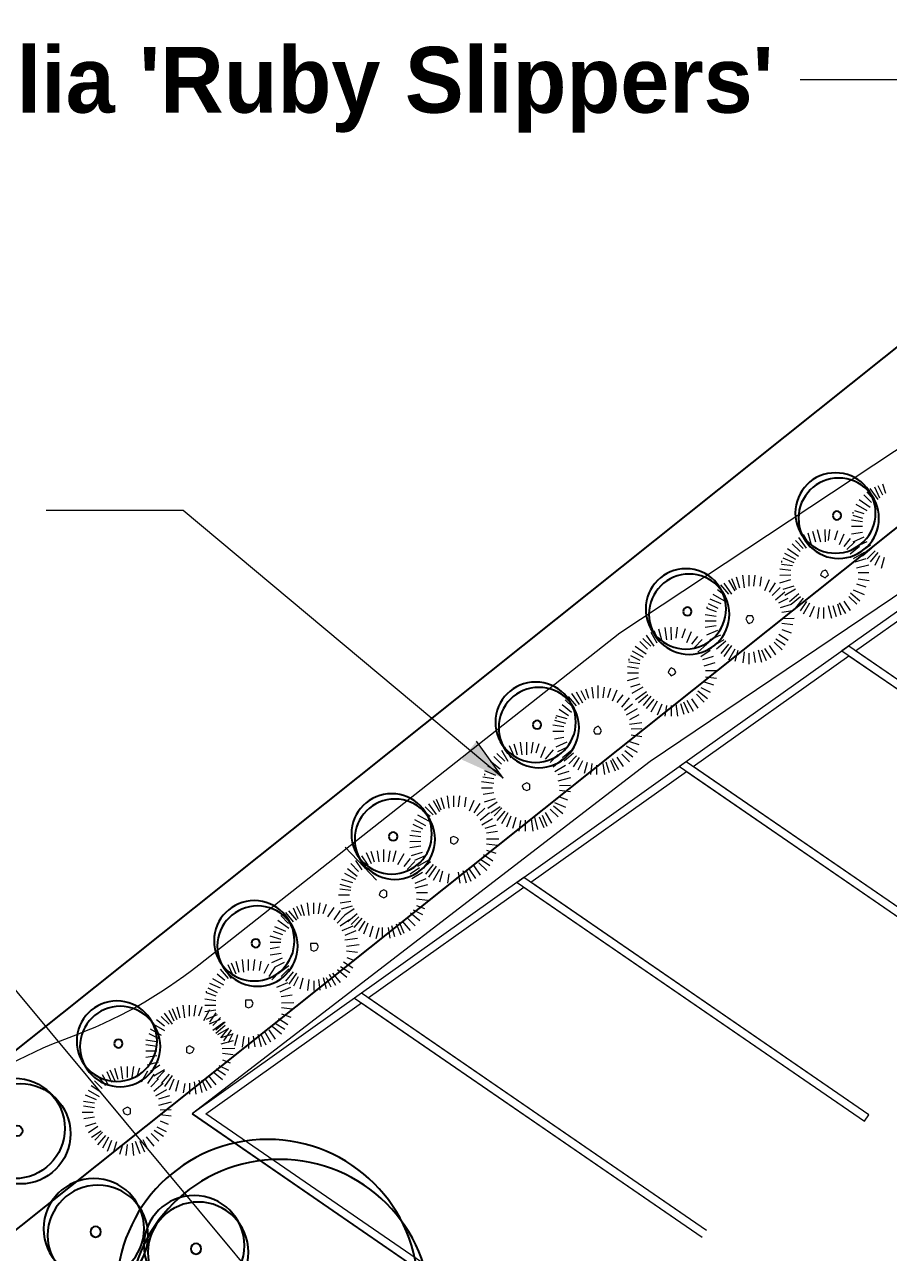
# Model space of a CAD drawing. Header units: feet. Extents: x 2366571 to 2367139, y 711991 to 712371.
# Drawn here: x 2366913.3 to 2366950.2, y 712291.2 to 712343.6 of the extents above; entities that cross this region are included whole.
import ezdxf
from ezdxf.enums import TextEntityAlignment as Align

# ---------------------------------------------------------------- set-up
doc = ezdxf.new("R2010")
doc.units = ezdxf.units.FT
doc.header["$MEASUREMENT"] = 0
for name, color, linetype in [('C-PRKG-CURB', 255, 'Continuous'), ('C-PRKG-STRP', 190, 'Continuous'), ('C-PROP-LINE', 230, 'Continuous'), ('L-PLNT-TREE', 70, 'Continuous')]:
    doc.layers.add(name, color=color, linetype=linetype)
doc.layers.add('G-ANNO-TEXT', color=231, linetype='Continuous', lineweight=9)
doc.layers.add('PDF_Geometry', color=1, linetype='Continuous', lineweight=9)
doc.styles.add('Century Gothic_B', font='GOTHICB.TTF', dxfattribs={"height": 33.75})
doc.styles.get("Standard").update_dxf_attribs({"font": 'ARIALN.TTF', "width": 0.8})

# ---------------------------------------------------------------- blocks, each defined once
blk = doc.blocks.new('Family - ___-1442676-SITE PLAN')
at = {"layer": 'C-PROP-LINE'}
blk.add_line((-924.24, 14353.66), (-4154.52, 11776.01), dxfattribs=at)
blk = doc.blocks.new('Family - ___-1416994-SITE PLAN')
at = {"layer": 'C-PROP-LINE'}
blk.add_line((-933.78, 14438.16), (-4387.02, 11682.6), dxfattribs=at)
blk = doc.blocks.new('Deciduous-Tree2')
for centre, radius in [((-0.293, 0.286), 5.719), ((0.335, -0.341), 5.719), ((0, 0), 0.6)]:
    blk.add_circle(centre, radius)
at = {"flags": 1}
for tag, p in [('SCI_NAME', (-5.072, -8.883)), ('COM_NAME', (-5.072, -12.883)), ('SIZE', (-5.072, -16.883)), ('ROOT_COND', (-5.072, -20.883)), ('REMARK', (-5.072, -24.883)), ('CODE', (-5.072, -28.883))]:
    blk.add_attdef(tag, text='', height=2.4, dxfattribs=at).set_placement(p, align=Align.BOTTOM_LEFT)

msp = doc.modelspace()

# ---------------------------------------------------------------- hatches: boundary and pattern name
at = {"layer": 'G-ANNO-TEXT', "lineweight": 5}
msp.add_hatch(color=1, dxfattribs=at).paths.add_polyline_path([(2366933.709, 712311.426), (2366932.575, 712313.002), (2366931.939, 712312.224)], flags=0)

# ---------------------------------------------------------------- linework, layer by layer
at = {"layer": 'C-PRKG-CURB', "color": 1, "lineweight": 5, "flags": 128}
for points in [[(2366978.556, 712340.166), (2366975.183, 712341.321), (2366971.377, 712340.077), (2366965.744, 712335.522), (2366938.689, 712317.627), (2366920.727, 712303.443, -0.079995), (2366915.173, 712300.346), (2366915.173, 712300.346, 0.079382), (2366909.675, 712297.235), (2366740.697, 712162.396, 0.442568), (2366740.413, 712157.964), (2366740.413, 712157.964, 0.386416), (2366744.439, 712157.706), (2366825.09, 712222.063), (2366838.582, 712213.824, 0.311485), (2366841.984, 712214.013), (2366843.393, 712215.106, 0.52499), (2366843.118, 712220.037), (2366831.467, 712227.152), (2366911.598, 712291.093)], [(2366978.556, 712340.166), (2366976.988, 712332.446), (2366969.098, 712331.772), (2366939.981, 712312.143), (2366920.452, 712297.106), (2366930.21, 712290.378, -0.543352), (2366930.02, 712283.669), (2366928.968, 712283.028, -0.280876), (2366924.802, 712283.03), (2366911.598, 712291.093)]]:
    msp.add_lwpolyline(points, format="xyb", dxfattribs=at)
at = {"layer": 'C-PRKG-STRP', "color": 1, "lineweight": 5}
for p, q in [((2366955.394, 712322.007), (2366948.172, 712316.86)), ((2366948.753, 712316.865), (2366955.397, 712321.6)), ((2366948.461, 712317.066), (2366941.239, 712311.92)), ((2366948.172, 712316.86), (2366963.002, 712306.658)), ((2366963.191, 712306.933), (2366948.461, 712317.066)), ((2366963.191, 712306.933), (2366948.753, 712316.865)), ((2366941.82, 712311.924), (2366948.464, 712316.659)), ((2366948.464, 712316.659), (2366963.002, 712306.658)), ((2366941.528, 712312.125), (2366934.306, 712306.979)), ((2366956.257, 712301.992), (2366941.528, 712312.125)), ((2366934.887, 712306.984), (2366941.531, 712311.718)), ((2366941.239, 712311.92), (2366956.069, 712301.718)), ((2366941.531, 712311.718), (2366956.069, 712301.718)), ((2366956.257, 712301.992), (2366941.82, 712311.924)), ((2366934.595, 712307.185), (2366927.373, 712302.038)), ((2366927.954, 712302.043), (2366934.598, 712306.778)), ((2366934.306, 712306.979), (2366949.135, 712296.777)), ((2366949.324, 712297.052), (2366934.595, 712307.185)), ((2366934.598, 712306.778), (2366949.135, 712296.777)), ((2366949.324, 712297.052), (2366934.887, 712306.984)), ((2366927.661, 712302.244), (2366920.439, 712297.097)), ((2366927.373, 712302.038), (2366942.202, 712291.836)), ((2366942.391, 712292.111), (2366927.661, 712302.244)), ((2366942.391, 712292.111), (2366927.954, 712302.043)), ((2366921.021, 712297.102), (2366927.665, 712301.837)), ((2366927.665, 712301.837), (2366942.202, 712291.836)), ((2366920.439, 712297.097), (2366935.269, 712286.896)), ((2366935.458, 712287.17), (2366921.021, 712297.102)), ((2366949.135, 712296.777), (2366949.324, 712297.052)), ((2366949.135, 712296.777), (2366949.324, 712297.052))]:
    msp.add_line(p, q, dxfattribs=at)
at = {"layer": 'G-ANNO-TEXT', "color": 1, "lineweight": 5}
for p, q in [((2366920.051, 712322.859), (2366914.214, 712322.859)), ((2366933.709, 712311.426), (2366920.051, 712322.859)), ((2366933.709, 712311.426), (2366932.575, 712313.002)), ((2366926.971, 712308.488), (2366928.301, 712307.074))]:
    msp.add_line(p, q, dxfattribs=at)
at = {"layer": 'G-ANNO-TEXT', "color": 1, "lineweight": 5, "flags": 128}
for points in [[(2366960.506, 712331.218), (2366952.228, 712341.247), (2366946.391, 712341.247)], [(2366923.895, 712289.176), (2366904.847, 712312.06), (2366899.01, 712312.06)]]:
    msp.add_lwpolyline(points, dxfattribs=at)
at = {"layer": 'PDF_Geometry', "color": 1, "lineweight": 5}
for p, q in [((2366949.102, 712323.526), (2366949.438, 712323.195)), ((2366949.235, 712323.661), (2366949.571, 712323.263)), ((2366949.367, 712323.795), (2366949.703, 712323.33)), ((2366949.567, 712323.863), (2366949.77, 712323.398)), ((2366949.699, 712323.93), (2366949.902, 712323.532)), ((2366949.899, 712323.998), (2366950.035, 712323.599)), ((2366948.771, 712323.124), (2366949.24, 712322.861)), ((2366948.903, 712323.325), (2366949.372, 712322.995)), ((2366948.64, 712322.79), (2366948.641, 712322.723)), ((2366948.641, 712322.657), (2366949.042, 712322.526)), ((2366948.707, 712322.857), (2366949.107, 712322.726)), ((2366946.912, 712321.978), (2366947.049, 712321.513)), ((2366947.112, 712322.046), (2366947.249, 712321.514)), ((2366947.445, 712322.049), (2366947.449, 712321.515)), ((2366947.645, 712322.05), (2366947.582, 712321.583)), ((2366947.979, 712321.986), (2366947.848, 712321.585)), ((2366948.576, 712322.456), (2366949.043, 712322.393)), ((2366948.578, 712322.19), (2366949.044, 712322.193)), ((2366946.049, 712321.439), (2366946.385, 712321.108)), ((2366946.182, 712321.573), (2366946.517, 712321.242)), ((2366946.314, 712321.708), (2366946.651, 712321.243)), ((2366946.513, 712321.842), (2366946.783, 712321.378)), ((2366946.713, 712321.91), (2366946.849, 712321.445)), ((2366948.247, 712321.854), (2366948.05, 712321.386)), ((2366948.515, 712321.656), (2366948.25, 712321.321)), ((2366948.715, 712321.524), (2366948.384, 712321.188)), ((2366948.58, 712321.856), (2366949.046, 712321.926)), ((2366948.649, 712321.523), (2366949.114, 712321.726)), ((2366948.783, 712321.324), (2366949.249, 712321.527)), ((2366945.719, 712321.037), (2366946.187, 712320.774)), ((2366945.851, 712321.238), (2366946.32, 712320.908)), ((2366948.917, 712321.325), (2366948.519, 712320.989)), ((2366949.119, 712321.06), (2366948.654, 712320.79)), ((2366948.919, 712321.058), (2366949.383, 712321.395)), ((2366949.053, 712320.926), (2366949.451, 712321.262)), ((2366949.254, 712320.794), (2366949.585, 712321.13)), ((2366949.388, 712320.662), (2366949.719, 712321.064)), ((2366949.589, 712320.53), (2366949.786, 712320.931)), ((2366945.523, 712320.369), (2366945.99, 712320.306)), ((2366945.588, 712320.703), (2366945.588, 712320.636)), ((2366945.588, 712320.57), (2366946.056, 712320.506)), ((2366945.653, 712320.837), (2366946.121, 712320.64)), ((2366949.187, 712320.794), (2366948.721, 712320.657)), ((2366949.322, 712320.528), (2366948.79, 712320.391)), ((2366949.856, 712320.398), (2366949.987, 712320.866)), ((2366943.326, 712319.888), (2366943.596, 712319.423)), ((2366943.459, 712319.955), (2366943.662, 712319.49)), ((2366943.659, 712320.023), (2366943.795, 712319.557)), ((2366943.925, 712320.092), (2366943.995, 712319.559)), ((2366944.192, 712320.093), (2366944.195, 712319.627)), ((2366944.458, 712320.095), (2366944.395, 712319.628)), ((2366944.725, 712320.03), (2366944.661, 712319.63)), ((2366945.06, 712319.899), (2366944.863, 712319.431)), ((2366945.525, 712320.102), (2366945.992, 712320.106)), ((2366945.527, 712319.769), (2366945.993, 712319.906)), ((2366949.324, 712320.194), (2366948.858, 712320.191)), ((2366949.327, 712319.861), (2366948.86, 712319.925)), ((2366942.862, 712319.485), (2366943.197, 712319.22)), ((2366942.994, 712319.685), (2366943.33, 712319.288)), ((2366943.127, 712319.753), (2366943.464, 712319.289)), ((2366945.327, 712319.768), (2366945.063, 712319.366)), ((2366945.528, 712319.569), (2366945.197, 712319.234)), ((2366945.73, 712319.37), (2366945.332, 712319.034)), ((2366945.662, 712319.503), (2366946.128, 712319.64)), ((2366945.731, 712319.237), (2366946.196, 712319.507)), ((2366948.932, 712318.992), (2366948.53, 712319.322)), ((2366949.131, 712319.26), (2366948.663, 712319.457)), ((2366948.794, 712319.724), (2366949.195, 712319.594)), ((2366942.466, 712318.882), (2366942.868, 712318.685)), ((2366942.532, 712319.082), (2366943, 712318.885)), ((2366942.664, 712319.283), (2366943.132, 712319.02)), ((2366945.865, 712319.105), (2366945.466, 712318.902)), ((2366945.932, 712318.972), (2366946.33, 712319.308)), ((2366946.201, 712318.707), (2366946.532, 712319.109)), ((2366946.402, 712318.575), (2366946.666, 712318.977)), ((2366946.536, 712318.442), (2366946.8, 712318.911)), ((2366948.136, 712318.386), (2366948, 712318.852)), ((2366948.336, 712318.455), (2366948.066, 712318.919)), ((2366948.535, 712318.589), (2366948.266, 712318.987)), ((2366948.8, 712318.858), (2366948.464, 712319.189)), ((2366942.336, 712318.414), (2366942.803, 712318.351)), ((2366946.069, 712318.573), (2366945.602, 712318.503)), ((2366946.804, 712318.311), (2366947, 712318.779)), ((2366947.137, 712318.246), (2366947.201, 712318.714)), ((2366947.404, 712318.248), (2366947.401, 712318.715)), ((2366947.737, 712318.25), (2366947.6, 712318.783)), ((2366947.937, 712318.318), (2366947.8, 712318.784)), ((2366940.34, 712317.801), (2366940.477, 712317.335)), ((2366940.606, 712317.869), (2366940.677, 712317.337)), ((2366940.873, 712317.871), (2366940.877, 712317.338)), ((2366941.14, 712317.873), (2366941.076, 712317.406)), ((2366941.474, 712317.809), (2366941.343, 712317.408)), ((2366942.338, 712318.148), (2366942.805, 712318.151)), ((2366942.34, 712317.881), (2366942.806, 712317.951)), ((2366942.409, 712317.548), (2366942.874, 712317.751)), ((2366946.137, 712318.24), (2366945.604, 712318.236)), ((2366946.073, 712317.973), (2366945.605, 712318.036)), ((2366945.607, 712317.77), (2366946.008, 712317.639)), ((2366939.544, 712317.262), (2366939.879, 712316.931)), ((2366939.676, 712317.397), (2366940.012, 712317.065)), ((2366939.809, 712317.531), (2366940.145, 712317.066)), ((2366940.008, 712317.665), (2366940.278, 712317.201)), ((2366940.141, 712317.733), (2366940.344, 712317.268)), ((2366941.741, 712317.677), (2366941.544, 712317.209)), ((2366942.009, 712317.479), (2366941.745, 712317.144)), ((2366942.21, 712317.347), (2366941.879, 712317.011)), ((2366942.543, 712317.349), (2366943.009, 712317.552)), ((2366942.678, 712317.083), (2366943.143, 712317.353)), ((2366942.813, 712316.951), (2366943.21, 712317.287)), ((2366945.613, 712316.903), (2366945.277, 712317.234)), ((2366945.745, 712317.104), (2366945.343, 712317.368)), ((2366945.877, 712317.305), (2366945.475, 712317.569)), ((2366939.213, 712316.86), (2366939.682, 712316.597)), ((2366939.345, 712317.061), (2366939.814, 712316.731)), ((2366942.411, 712317.148), (2366942.014, 712316.812)), ((2366942.546, 712316.882), (2366942.148, 712316.613)), ((2366943.014, 712316.752), (2366943.345, 712317.154)), ((2366943.148, 712316.62), (2366943.478, 712317.089)), ((2366943.349, 712316.488), (2366943.613, 712316.956)), ((2366943.616, 712316.423), (2366943.746, 712316.89)), ((2366943.95, 712316.358), (2366944.013, 712316.826)), ((2366944.217, 712316.294), (2366944.214, 712316.76)), ((2366944.483, 712316.362), (2366944.413, 712316.828)), ((2366944.75, 712316.364), (2366944.613, 712316.896)), ((2366944.949, 712316.432), (2366944.746, 712316.897)), ((2366945.149, 712316.566), (2366944.879, 712316.965)), ((2366945.348, 712316.701), (2366945.078, 712317.099)), ((2366939.018, 712316.192), (2366939.485, 712316.129)), ((2366939.082, 712316.526), (2366939.082, 712316.459)), ((2366939.083, 712316.393), (2366939.55, 712316.329)), ((2366939.148, 712316.66), (2366939.549, 712316.462)), ((2366942.682, 712316.617), (2366942.216, 712316.48)), ((2366942.75, 712316.35), (2366942.284, 712316.214)), ((2366939.019, 712315.925), (2366939.486, 712315.929)), ((2366939.022, 712315.592), (2366939.487, 712315.729)), ((2366942.819, 712316.018), (2366942.352, 712316.014)), ((2366942.821, 712315.684), (2366942.354, 712315.748)), ((2366937.024, 712315.179), (2366937.227, 712314.78)), ((2366937.224, 712315.247), (2366937.36, 712314.848)), ((2366937.49, 712315.315), (2366937.56, 712314.849)), ((2366937.756, 712315.384), (2366937.76, 712314.85)), ((2366938.023, 712315.319), (2366937.96, 712314.852)), ((2366938.291, 712315.254), (2366938.16, 712314.853)), ((2366938.558, 712315.189), (2366938.361, 712314.721)), ((2366939.157, 712315.326), (2366939.556, 712315.462)), ((2366939.225, 712315.06), (2366939.69, 712315.33)), ((2366939.36, 712314.794), (2366939.825, 712315.131)), ((2366942.427, 712314.815), (2366942.025, 712315.146)), ((2366942.558, 712315.082), (2366942.157, 712315.28)), ((2366942.289, 712315.547), (2366942.69, 712315.417)), ((2366936.36, 712314.774), (2366936.696, 712314.443)), ((2366936.493, 712314.909), (2366936.829, 712314.511)), ((2366936.625, 712315.043), (2366936.962, 712314.578)), ((2366936.825, 712315.111), (2366937.095, 712314.646)), ((2366938.826, 712314.991), (2366938.561, 712314.656)), ((2366939.093, 712314.859), (2366938.763, 712314.457)), ((2366939.495, 712314.662), (2366939.892, 712314.998)), ((2366939.695, 712314.53), (2366940.026, 712314.932)), ((2366939.83, 712314.397), (2366940.16, 712314.8)), ((2366940.031, 712314.266), (2366940.294, 712314.734)), ((2366940.298, 712314.134), (2366940.495, 712314.602)), ((2366941.165, 712314.073), (2366941.095, 712314.606)), ((2366941.431, 712314.142), (2366941.295, 712314.607)), ((2366941.631, 712314.21), (2366941.428, 712314.675)), ((2366941.83, 712314.278), (2366941.561, 712314.742)), ((2366942.03, 712314.412), (2366941.76, 712314.81)), ((2366942.294, 712314.681), (2366941.959, 712315.012)), ((2366935.965, 712314.105), (2366936.432, 712313.975)), ((2366936.096, 712314.373), (2366936.498, 712314.109)), ((2366936.228, 712314.573), (2366936.631, 712314.243)), ((2366939.228, 712314.593), (2366938.897, 712314.325)), ((2366939.43, 712314.395), (2366938.965, 712314.125)), ((2366939.498, 712314.129), (2366939.099, 712313.926)), ((2366940.632, 712314.07), (2366940.695, 712314.537)), ((2366940.899, 712314.071), (2366940.895, 712314.538)), ((2366935.834, 712313.704), (2366936.301, 712313.641)), ((2366935.9, 712313.905), (2366936.367, 712313.774)), ((2366935.965, 712314.038), (2366935.966, 712313.972)), ((2366939.634, 712313.796), (2366939.101, 712313.726)), ((2366935.836, 712313.437), (2366936.303, 712313.441)), ((2366935.905, 712313.105), (2366936.304, 712313.174)), ((2366939.635, 712313.53), (2366939.169, 712313.526)), ((2366939.638, 712313.196), (2366939.171, 712313.26)), ((2366933.641, 712312.623), (2366933.911, 712312.158)), ((2366933.774, 712312.757), (2366934.044, 712312.292)), ((2366933.973, 712312.825), (2366934.176, 712312.36)), ((2366934.173, 712312.893), (2366934.309, 712312.427)), ((2366934.439, 712312.961), (2366934.509, 712312.429)), ((2366934.706, 712312.963), (2366934.709, 712312.43)), ((2366934.972, 712312.965), (2366934.909, 712312.498)), ((2366935.24, 712312.9), (2366935.109, 712312.499)), ((2366935.507, 712312.769), (2366935.31, 712312.301)), ((2366935.841, 712312.637), (2366935.511, 712312.235)), ((2366935.974, 712312.772), (2366936.439, 712312.975)), ((2366936.042, 712312.572), (2366936.507, 712312.775)), ((2366936.244, 712312.307), (2366936.641, 712312.643)), ((2366936.311, 712312.174), (2366936.709, 712312.51)), ((2366939.243, 712312.327), (2366938.908, 712312.591)), ((2366939.442, 712312.528), (2366938.974, 712312.792)), ((2366939.106, 712312.993), (2366939.507, 712312.862)), ((2366933.178, 712312.153), (2366933.58, 712311.822)), ((2366933.31, 712312.354), (2366933.645, 712312.023)), ((2366933.442, 712312.488), (2366933.778, 712312.157)), ((2366936.043, 712312.439), (2366935.712, 712312.103)), ((2366936.244, 712312.24), (2366935.846, 712311.904)), ((2366936.379, 712311.974), (2366935.914, 712311.705)), ((2366936.512, 712312.042), (2366936.843, 712312.377)), ((2366936.713, 712311.91), (2366936.977, 712312.312)), ((2366936.914, 712311.778), (2366937.111, 712312.179)), ((2366937.181, 712311.646), (2366937.312, 712312.114)), ((2366937.448, 712311.582), (2366937.512, 712312.049)), ((2366937.715, 712311.583), (2366937.712, 712311.983)), ((2366938.048, 712311.586), (2366937.979, 712312.052)), ((2366938.248, 712311.654), (2366938.112, 712312.119)), ((2366938.514, 712311.722), (2366938.311, 712312.187)), ((2366938.647, 712311.79), (2366938.377, 712312.254)), ((2366938.846, 712311.924), (2366938.577, 712312.322)), ((2366939.111, 712312.126), (2366938.776, 712312.457)), ((2366932.849, 712311.484), (2366933.316, 712311.421)), ((2366932.914, 712311.751), (2366933.382, 712311.554)), ((2366932.915, 712311.618), (2366932.915, 712311.551)), ((2366933.046, 712311.952), (2366933.514, 712311.689)), ((2366936.514, 712311.709), (2366936.048, 712311.572)), ((2366932.784, 712311.284), (2366933.317, 712311.221)), ((2366932.785, 712311.017), (2366933.252, 712311.02)), ((2366936.583, 712311.442), (2366936.05, 712311.305)), ((2366936.585, 712311.109), (2366936.118, 712311.106)), ((2366930.722, 712310.47), (2366930.992, 712310.005)), ((2366930.855, 712310.537), (2366931.058, 712310.072)), ((2366931.055, 712310.605), (2366931.191, 712310.14)), ((2366931.321, 712310.674), (2366931.391, 712310.141)), ((2366931.588, 712310.676), (2366931.591, 712310.209)), ((2366931.854, 712310.677), (2366931.791, 712310.21)), ((2366932.121, 712310.613), (2366932.057, 712310.212)), ((2366932.456, 712310.481), (2366932.259, 712310.013)), ((2366932.854, 712310.751), (2366933.32, 712310.821)), ((2366932.923, 712310.418), (2366933.389, 712310.554)), ((2366933.058, 712310.152), (2366933.456, 712310.421)), ((2366936.587, 712310.842), (2366936.12, 712310.906)), ((2366936.121, 712310.639), (2366936.456, 712310.508)), ((2366930.258, 712310.067), (2366930.594, 712309.802)), ((2366930.391, 712310.201), (2366930.726, 712309.87)), ((2366930.523, 712310.335), (2366930.86, 712309.871)), ((2366932.723, 712310.35), (2366932.459, 712309.948)), ((2366932.925, 712310.151), (2366932.593, 712309.816)), ((2366933.126, 712309.953), (2366932.728, 712309.617)), ((2366933.193, 712309.953), (2366933.591, 712310.222)), ((2366933.327, 712309.821), (2366933.658, 712310.156)), ((2366933.461, 712309.621), (2366933.792, 712310.024)), ((2366933.662, 712309.489), (2366933.926, 712309.958)), ((2366935.796, 712309.504), (2366935.526, 712309.969)), ((2366936.06, 712309.772), (2366935.725, 712310.103)), ((2366936.26, 712309.907), (2366935.857, 712310.237)), ((2366936.391, 712310.174), (2366935.923, 712310.371)), ((2366929.862, 712309.464), (2366930.264, 712309.267)), ((2366929.928, 712309.664), (2366930.396, 712309.401)), ((2366930.06, 712309.865), (2366930.528, 712309.602)), ((2366933.261, 712309.687), (2366932.796, 712309.417)), ((2366933.396, 712309.421), (2366932.93, 712309.285)), ((2366933.863, 712309.357), (2366934.06, 712309.825)), ((2366934.13, 712309.293), (2366934.261, 712309.76)), ((2366934.398, 712309.161), (2366934.461, 712309.628)), ((2366934.665, 712309.163), (2366934.661, 712309.629)), ((2366934.998, 712309.165), (2366934.928, 712309.698)), ((2366935.197, 712309.233), (2366935.061, 712309.765)), ((2366935.464, 712309.302), (2366935.261, 712309.767)), ((2366935.597, 712309.369), (2366935.393, 712309.834)), ((2366929.732, 712308.996), (2366930.199, 712308.933)), ((2366929.798, 712309.197), (2366930.198, 712309.133)), ((2366933.465, 712309.155), (2366932.998, 712309.085)), ((2366928.07, 712308.319), (2366928.206, 712307.853)), ((2366928.337, 712308.32), (2366928.406, 712307.854)), ((2366928.603, 712308.389), (2366928.606, 712307.856)), ((2366928.87, 712308.324), (2366928.806, 712307.857)), ((2366929.137, 712308.326), (2366929.006, 712307.858)), ((2366929.734, 712308.73), (2366930.201, 712308.733)), ((2366929.736, 712308.463), (2366930.202, 712308.533)), ((2366933.533, 712308.822), (2366933, 712308.818)), ((2366933.469, 712308.555), (2366933.001, 712308.618)), ((2366933.003, 712308.352), (2366933.404, 712308.221)), ((2366927.207, 712307.78), (2366927.543, 712307.448)), ((2366927.406, 712307.914), (2366927.675, 712307.516)), ((2366927.539, 712308.048), (2366927.808, 712307.584)), ((2366927.671, 712308.116), (2366927.941, 712307.718)), ((2366927.87, 712308.251), (2366928.074, 712307.785)), ((2366929.471, 712308.195), (2366929.207, 712307.726)), ((2366929.739, 712307.997), (2366929.474, 712307.661)), ((2366929.94, 712307.865), (2366929.609, 712307.529)), ((2366929.805, 712308.13), (2366930.27, 712308.267)), ((2366929.939, 712307.931), (2366930.405, 712308.134)), ((2366930.074, 712307.665), (2366930.539, 712307.935)), ((2366930.209, 712307.533), (2366930.606, 712307.869)), ((2366933.009, 712307.485), (2366932.674, 712307.816)), ((2366933.141, 712307.686), (2366932.739, 712307.95)), ((2366933.273, 712307.887), (2366932.871, 712308.151)), ((2366926.943, 712307.378), (2366927.411, 712307.114)), ((2366927.075, 712307.579), (2366927.477, 712307.248)), ((2366930.142, 712307.599), (2366929.743, 712307.33)), ((2366930.276, 712307.4), (2366929.811, 712307.13)), ((2366930.41, 712307.334), (2366930.741, 712307.737)), ((2366930.544, 712307.202), (2366930.874, 712307.671)), ((2366930.745, 712307.07), (2366931.009, 712307.538)), ((2366931.012, 712307.005), (2366931.142, 712307.473)), ((2366931.346, 712306.941), (2366931.41, 712307.341)), ((2366931.879, 712306.944), (2366931.81, 712307.41)), ((2366932.146, 712306.946), (2366932.009, 712307.478)), ((2366932.346, 712307.014), (2366932.142, 712307.479)), ((2366932.545, 712307.149), (2366932.275, 712307.547)), ((2366932.744, 712307.283), (2366932.474, 712307.681)), ((2366926.746, 712306.91), (2366927.214, 712306.78)), ((2366926.811, 712307.11), (2366927.279, 712306.98)), ((2366930.411, 712307.134), (2366929.946, 712306.931)), ((2366930.48, 712306.868), (2366929.947, 712306.731)), ((2366926.683, 712306.443), (2366927.149, 712306.446)), ((2366926.747, 712306.71), (2366927.215, 712306.646)), ((2366930.482, 712306.535), (2366930.015, 712306.532)), ((2366930.484, 712306.201), (2366930.017, 712306.265)), ((2366924.421, 712305.694), (2366924.757, 712305.296)), ((2366924.554, 712305.762), (2366924.89, 712305.364)), ((2366924.753, 712305.896), (2366924.956, 712305.431)), ((2366924.886, 712305.964), (2366925.088, 712305.565)), ((2366925.085, 712306.032), (2366925.222, 712305.566)), ((2366925.351, 712306.1), (2366925.422, 712305.568)), ((2366925.618, 712306.102), (2366925.621, 712305.636)), ((2366925.885, 712306.104), (2366925.821, 712305.637)), ((2366926.152, 712306.039), (2366926.021, 712305.638)), ((2366926.486, 712305.908), (2366926.222, 712305.506)), ((2366926.754, 712305.776), (2366926.49, 712305.375)), ((2366926.751, 712306.11), (2366927.218, 712306.18)), ((2366926.82, 712305.844), (2366927.286, 712305.98)), ((2366930.288, 712305.6), (2366929.887, 712305.797)), ((2366930.019, 712305.998), (2366930.353, 712305.867)), ((2366924.09, 712305.359), (2366924.559, 712305.028)), ((2366924.222, 712305.56), (2366924.557, 712305.228)), ((2366927.156, 712305.379), (2366926.758, 712305.11)), ((2366927.09, 712305.312), (2366927.488, 712305.648)), ((2366927.224, 712305.18), (2366927.555, 712305.515)), ((2366927.359, 712305.047), (2366927.689, 712305.449)), ((2366927.559, 712304.915), (2366927.823, 712305.317)), ((2366927.76, 712304.783), (2366927.957, 712305.251)), ((2366929.361, 712304.727), (2366929.158, 712305.193)), ((2366929.494, 712304.795), (2366929.291, 712305.26)), ((2366929.759, 712304.93), (2366929.423, 712305.328)), ((2366929.958, 712305.131), (2366929.623, 712305.462)), ((2366930.157, 712305.333), (2366929.755, 712305.663)), ((2366923.761, 712304.69), (2366924.228, 712304.56)), ((2366923.893, 712304.891), (2366924.294, 712304.76)), ((2366923.958, 712305.091), (2366924.426, 712304.894)), ((2366927.291, 712305.113), (2366926.826, 712304.91)), ((2366927.426, 712304.914), (2366926.961, 712304.711)), ((2366928.028, 712304.652), (2366928.158, 712305.119)), ((2366928.295, 712304.587), (2366928.425, 712305.054)), ((2366928.562, 712304.589), (2366928.559, 712305.055)), ((2366928.895, 712304.591), (2366928.825, 712305.057)), ((2366929.095, 712304.659), (2366928.958, 712305.125)), ((2366923.763, 712304.423), (2366924.229, 712304.426)), ((2366923.764, 712304.156), (2366924.164, 712304.226)), ((2366927.495, 712304.581), (2366926.962, 712304.511)), ((2366927.563, 712304.315), (2366927.031, 712304.245)), ((2366922.301, 712303.613), (2366922.438, 712303.148)), ((2366922.568, 712303.682), (2366922.638, 712303.149)), ((2366922.834, 712303.684), (2366922.837, 712303.217)), ((2366923.101, 712303.685), (2366923.037, 712303.218)), ((2366923.368, 712303.62), (2366923.304, 712303.22)), ((2366923.766, 712303.89), (2366924.232, 712303.96)), ((2366923.835, 712303.557), (2366924.3, 712303.76)), ((2366927.499, 712303.981), (2366927.032, 712304.045)), ((2366927.034, 712303.778), (2366927.368, 712303.647)), ((2366921.505, 712303.075), (2366921.84, 712302.81)), ((2366921.637, 712303.276), (2366921.973, 712302.878)), ((2366921.77, 712303.343), (2366922.106, 712302.879)), ((2366921.969, 712303.478), (2366922.172, 712303.012)), ((2366922.102, 712303.545), (2366922.305, 712303.08)), ((2366923.702, 712303.489), (2366923.505, 712303.088)), ((2366924.171, 712303.159), (2366923.84, 712302.824)), ((2366924.105, 712303.092), (2366924.569, 712303.428)), ((2366924.239, 712302.96), (2366924.57, 712303.295)), ((2366924.44, 712302.761), (2366924.771, 712303.163)), ((2366924.575, 712302.629), (2366924.905, 712303.097)), ((2366926.774, 712302.71), (2366926.438, 712303.108)), ((2366927.04, 712302.912), (2366926.637, 712303.242)), ((2366927.172, 712303.113), (2366926.77, 712303.377)), ((2366927.304, 712303.313), (2366926.902, 712303.577)), ((2366921.174, 712302.672), (2366921.642, 712302.476)), ((2366921.306, 712302.873), (2366921.775, 712302.61)), ((2366924.372, 712302.96), (2366923.974, 712302.691)), ((2366924.508, 712302.695), (2366924.042, 712302.492)), ((2366924.775, 712302.563), (2366924.972, 712302.965)), ((2366925.043, 712302.432), (2366925.173, 712302.899)), ((2366925.376, 712302.367), (2366925.44, 712302.834)), ((2366925.643, 712302.369), (2366925.64, 712302.769)), ((2366925.91, 712302.371), (2366925.84, 712302.837)), ((2366926.176, 712302.439), (2366926.04, 712302.905)), ((2366926.376, 712302.507), (2366926.173, 712302.906)), ((2366926.575, 712302.575), (2366926.305, 712303.04)), ((2366921.109, 712302.472), (2366921.51, 712302.275)), ((2366924.642, 712302.496), (2366924.177, 712302.293)), ((2366924.711, 712302.163), (2366924.245, 712302.093)), ((2366919.449, 712301.528), (2366919.652, 712301.062)), ((2366919.581, 712301.595), (2366919.785, 712301.13)), ((2366919.781, 712301.663), (2366919.918, 712301.197)), ((2366920.047, 712301.732), (2366920.117, 712301.199)), ((2366920.314, 712301.733), (2366920.317, 712301.267)), ((2366920.581, 712301.735), (2366920.517, 712301.268)), ((2366920.848, 712301.67), (2366920.717, 712301.269)), ((2366921.182, 712301.539), (2366920.918, 712301.071)), ((2366920.979, 712302.004), (2366921.446, 712301.941)), ((2366920.981, 712301.738), (2366921.447, 712301.741)), ((2366920.982, 712301.471), (2366921.449, 712301.541)), ((2366924.78, 712301.83), (2366924.247, 712301.826)), ((2366924.715, 712301.563), (2366924.248, 712301.626)), ((2366918.918, 712301.124), (2366919.253, 712300.86)), ((2366919.117, 712301.259), (2366919.453, 712300.928)), ((2366919.25, 712301.393), (2366919.586, 712300.928)), ((2366921.051, 712301.138), (2366921.517, 712301.341)), ((2366921.449, 712301.408), (2366921.185, 712301.006)), ((2366921.186, 712300.939), (2366921.651, 712301.142)), ((2366921.651, 712301.209), (2366921.32, 712300.873)), ((2366921.321, 712300.673), (2366921.785, 712301.01)), ((2366921.852, 712301.01), (2366921.454, 712300.674)), ((2366924.52, 712300.895), (2366924.118, 712301.159)), ((2366924.25, 712301.36), (2366924.651, 712301.229)), ((2366918.589, 712300.522), (2366918.99, 712300.324)), ((2366918.654, 712300.722), (2366919.122, 712300.459)), ((2366918.786, 712300.923), (2366919.254, 712300.66)), ((2366921.455, 712300.541), (2366921.853, 712300.877)), ((2366921.791, 712300.21), (2366922.121, 712300.679)), ((2366921.991, 712300.144), (2366922.189, 712300.546)), ((2366922.259, 712300.013), (2366922.389, 712300.48)), ((2366923.393, 712299.954), (2366923.256, 712300.486)), ((2366923.592, 712300.022), (2366923.389, 712300.487)), ((2366923.791, 712300.157), (2366923.521, 712300.621)), ((2366923.99, 712300.291), (2366923.721, 712300.689)), ((2366924.256, 712300.493), (2366923.853, 712300.824)), ((2366924.388, 712300.694), (2366923.986, 712300.958)), ((2366918.457, 712300.254), (2366918.924, 712300.191)), ((2366918.458, 712300.054), (2366918.926, 712299.991)), ((2366922.191, 712300.212), (2366921.658, 712300.076)), ((2366922.593, 712299.949), (2366922.656, 712300.416)), ((2366922.86, 712299.884), (2366922.857, 712300.35)), ((2366923.126, 712299.952), (2366923.056, 712300.418)), ((2366918.46, 712299.788), (2366918.927, 712299.791)), ((2366918.462, 712299.521), (2366918.928, 712299.591)), ((2366922.26, 712299.88), (2366921.726, 712299.876)), ((2366922.195, 712299.613), (2366921.728, 712299.676)), ((2366921.73, 712299.409), (2366922.064, 712299.278)), ((2366916.799, 712298.91), (2366917.003, 712298.444)), ((2366916.932, 712298.977), (2366917.135, 712298.512)), ((2366917.132, 712299.045), (2366917.268, 712298.58)), ((2366917.398, 712299.114), (2366917.468, 712298.581)), ((2366917.665, 712299.116), (2366917.668, 712298.649)), ((2366917.931, 712299.117), (2366917.868, 712298.65)), ((2366918.198, 712299.052), (2366918.068, 712298.652)), ((2366918.533, 712298.921), (2366918.269, 712298.453)), ((2366918.531, 712299.188), (2366918.997, 712299.324)), ((2366918.666, 712298.922), (2366919.064, 712299.192)), ((2366918.801, 712298.723), (2366919.266, 712298.993)), ((2366918.935, 712298.591), (2366919.266, 712298.926)), ((2366921.735, 712298.543), (2366921.333, 712298.873)), ((2366921.867, 712298.744), (2366921.466, 712299.008)), ((2366921.999, 712298.945), (2366921.598, 712299.142)), ((2366916.269, 712298.506), (2366916.604, 712298.175)), ((2366916.468, 712298.641), (2366916.737, 712298.309)), ((2366916.6, 712298.775), (2366916.87, 712298.31)), ((2366918.8, 712298.79), (2366918.536, 712298.388)), ((2366919.002, 712298.591), (2366918.67, 712298.256)), ((2366919.203, 712298.392), (2366918.805, 712298.056)), ((2366919.136, 712298.392), (2366919.467, 712298.794)), ((2366919.27, 712298.26), (2366919.601, 712298.728)), ((2366919.471, 712298.128), (2366919.668, 712298.596)), ((2366919.738, 712298.063), (2366919.869, 712298.53)), ((2366920.072, 712297.998), (2366920.136, 712298.399)), ((2366920.339, 712297.933), (2366920.336, 712298.4)), ((2366920.606, 712297.935), (2366920.536, 712298.468)), ((2366920.872, 712298.004), (2366920.735, 712298.536)), ((2366921.072, 712298.072), (2366920.869, 712298.537)), ((2366921.271, 712298.206), (2366921.002, 712298.605)), ((2366921.47, 712298.341), (2366921.134, 712298.739)), ((2366915.873, 712297.904), (2366916.341, 712297.707)), ((2366916.005, 712298.104), (2366916.473, 712297.841)), ((2366916.137, 712298.305), (2366916.539, 712298.041)), ((2366919.338, 712298.127), (2366918.873, 712297.857)), ((2366919.473, 712297.861), (2366919.007, 712297.724)), ((2366915.808, 712297.636), (2366916.275, 712297.573)), ((2366915.809, 712297.436), (2366916.276, 712297.373)), ((2366919.542, 712297.595), (2366919.009, 712297.458)), ((2366915.744, 712297.169), (2366916.211, 712297.172)), ((2366915.813, 712296.903), (2366916.279, 712296.973)), ((2366919.544, 712297.261), (2366919.077, 712297.258)), ((2366919.546, 712296.995), (2366919.079, 712297.058)), ((2366919.08, 712296.792), (2366919.415, 712296.661)), ((2366915.882, 712296.57), (2366916.347, 712296.707)), ((2366916.017, 712296.304), (2366916.415, 712296.574)), ((2366916.151, 712296.105), (2366916.55, 712296.375)), ((2366916.286, 712295.973), (2366916.617, 712296.308)), ((2366919.019, 712295.925), (2366918.684, 712296.256)), ((2366919.218, 712296.126), (2366918.816, 712296.39)), ((2366919.35, 712296.327), (2366918.949, 712296.524)), ((2366916.42, 712295.774), (2366916.751, 712296.176)), ((2366916.621, 712295.642), (2366916.885, 712296.11)), ((2366916.822, 712295.51), (2366917.019, 712295.978)), ((2366917.089, 712295.445), (2366917.219, 712295.912)), ((2366917.356, 712295.38), (2366917.487, 712295.781)), ((2366917.623, 712295.315), (2366917.687, 712295.782)), ((2366917.957, 712295.317), (2366917.887, 712295.85)), ((2366918.223, 712295.386), (2366918.019, 712295.918)), ((2366918.423, 712295.454), (2366918.219, 712295.919)), ((2366918.555, 712295.588), (2366918.352, 712295.987)), ((2366918.821, 712295.723), (2366918.485, 712296.121))]:
    msp.add_line(p, q, dxfattribs=at)
at = {"layer": 'PDF_Geometry', "color": 1, "lineweight": 5, "flags": 128}
for points in [[(2366947.592, 712320.116), (2366947.524, 712320.249), (2366947.457, 712320.315), (2366947.324, 712320.248), (2366947.258, 712320.114), (2366947.325, 712320.048), (2366947.459, 712319.982), (2366947.525, 712320.049)], [(2366944.404, 712318.228), (2366944.337, 712318.361), (2366944.137, 712318.36), (2366944.071, 712318.226), (2366944.138, 712318.093), (2366944.205, 712318.027), (2366944.338, 712318.094)], [(2366941.086, 712315.939), (2366941.018, 712316.072), (2366940.885, 712316.138), (2366940.818, 712316.071), (2366940.753, 712315.937), (2366940.82, 712315.871), (2366940.887, 712315.805), (2366941.02, 712315.872)], [(2366937.903, 712313.451), (2366937.835, 712313.584), (2366937.768, 712313.65), (2366937.635, 712313.583), (2366937.569, 712313.449), (2366937.637, 712313.316), (2366937.837, 712313.317)], [(2366934.852, 712311.097), (2366934.851, 712311.164), (2366934.717, 712311.23), (2366934.584, 712311.162), (2366934.518, 712311.095), (2366934.586, 712310.962), (2366934.72, 712310.897), (2366934.852, 712310.964)], [(2366931.8, 712308.81), (2366931.733, 712308.877), (2366931.599, 712308.942), (2366931.466, 712308.875), (2366931.468, 712308.675), (2366931.602, 712308.609), (2366931.734, 712308.677)], [(2366928.749, 712306.457), (2366928.748, 712306.59), (2366928.615, 712306.656), (2366928.482, 712306.588), (2366928.416, 712306.454), (2366928.483, 712306.388), (2366928.617, 712306.322), (2366928.75, 712306.39)], [(2366925.831, 712304.237), (2366925.763, 712304.37), (2366925.496, 712304.368), (2366925.498, 712304.101), (2366925.632, 712304.036), (2366925.765, 712304.103)], [(2366923.047, 712301.818), (2366922.979, 712301.951), (2366922.713, 712301.949), (2366922.714, 712301.683), (2366922.848, 712301.617), (2366922.981, 712301.684)], [(2366920.526, 712299.868), (2366920.459, 712299.934), (2366920.326, 712300), (2366920.193, 712299.932), (2366920.194, 712299.732), (2366920.328, 712299.667), (2366920.461, 712299.734)], [(2366917.811, 712297.25), (2366917.81, 712297.316), (2366917.676, 712297.382), (2366917.543, 712297.315), (2366917.477, 712297.248), (2366917.545, 712297.115), (2366917.679, 712297.049), (2366917.811, 712297.116)]]:
    msp.add_lwpolyline(points, close=True, dxfattribs=at)
for points in [[(2366946.398, 712319.175), (2366946, 712318.839), (2366945.534, 712318.702)], [(2366942.401, 712318.748), (2366942.401, 712318.681), (2366942.802, 712318.551)], [(2366927.353, 712305.847), (2366926.955, 712305.578), (2366926.624, 712305.242)], [(2366924.368, 712303.56), (2366923.97, 712303.358), (2366923.706, 712302.956)], [(2366921.043, 712302.338), (2366921.044, 712302.272), (2366921.445, 712302.141)], [(2366922.122, 712300.479), (2366921.657, 712300.342), (2366921.987, 712300.744), (2366921.522, 712300.475)]]:
    msp.add_lwpolyline(points, dxfattribs=at)

# ---------------------------------------------------------------- block references
at = {"layer": 'C-PROP-LINE', "color": 1, "lineweight": 5, "xscale": 0.08333333333333333, "yscale": 0.08333333333333333, "zscale": 0.08333333333333333}
for name in ['Family - ___-1416994-SITE PLAN', 'Family - ___-1442676-SITE PLAN']:
    msp.add_blockref(name, (2367080.477, 711168.255), dxfattribs=at)
at = {"layer": 'L-PLNT-TREE', "color": 1}
for p, xscale, yscale, zscale, rotation in [((2366947.957, 712322.646), -0.2999999999999999, 0.3, 0.3, 76.52870698750542), ((2366941.575, 712318.549), -0.2999999999999999, 0.3, 0.3, 76.52870698750542), ((2366935.161, 712313.712), -0.2999999999999999, 0.3, 0.3, 76.52870698750542), ((2366929.017, 712308.942), -0.2999999999999999, 0.3, 0.3, 76.52870698750542), ((2366923.154, 712304.381), -0.2999999999999999, 0.3, 0.3, 76.52870698750542), ((2366917.291, 712300.094), -0.2999999999999999, 0.3, 0.3, 76.52870698750542), ((2366912.972, 712296.371), 0.375, 0.375, 0.375, 1.797596972305547), ((2366923.895, 712289.176), -1.125, 1.125, 1.125, 76.52870698750542), ((2366916.321, 712292.061), -0.3749999999999999, 0.3749999999999999, 0.375, 76.52870698750542), ((2366920.604, 712291.337), -0.3749999999999999, 0.3749999999999999, 0.375, 76.52870698750542)]:
    msp.add_blockref('Deciduous-Tree2', p, dxfattribs=dict(at, xscale=xscale, yscale=yscale, zscale=zscale, rotation=rotation))

# ---------------------------------------------------------------- texts
at = {"layer": 'G-ANNO-TEXT', "color": 1, "lineweight": 5, "insert": (2366945.253, 712342.653), "char_height": 2.8125, "width": 83.41969, "attachment_point": 3, "style": 'Century Gothic_B'}
msp.add_mtext("8, Hydrangea quercifolia 'Ruby Slippers' ", dxfattribs=at)

doc.saveas('drawing.dxf')
